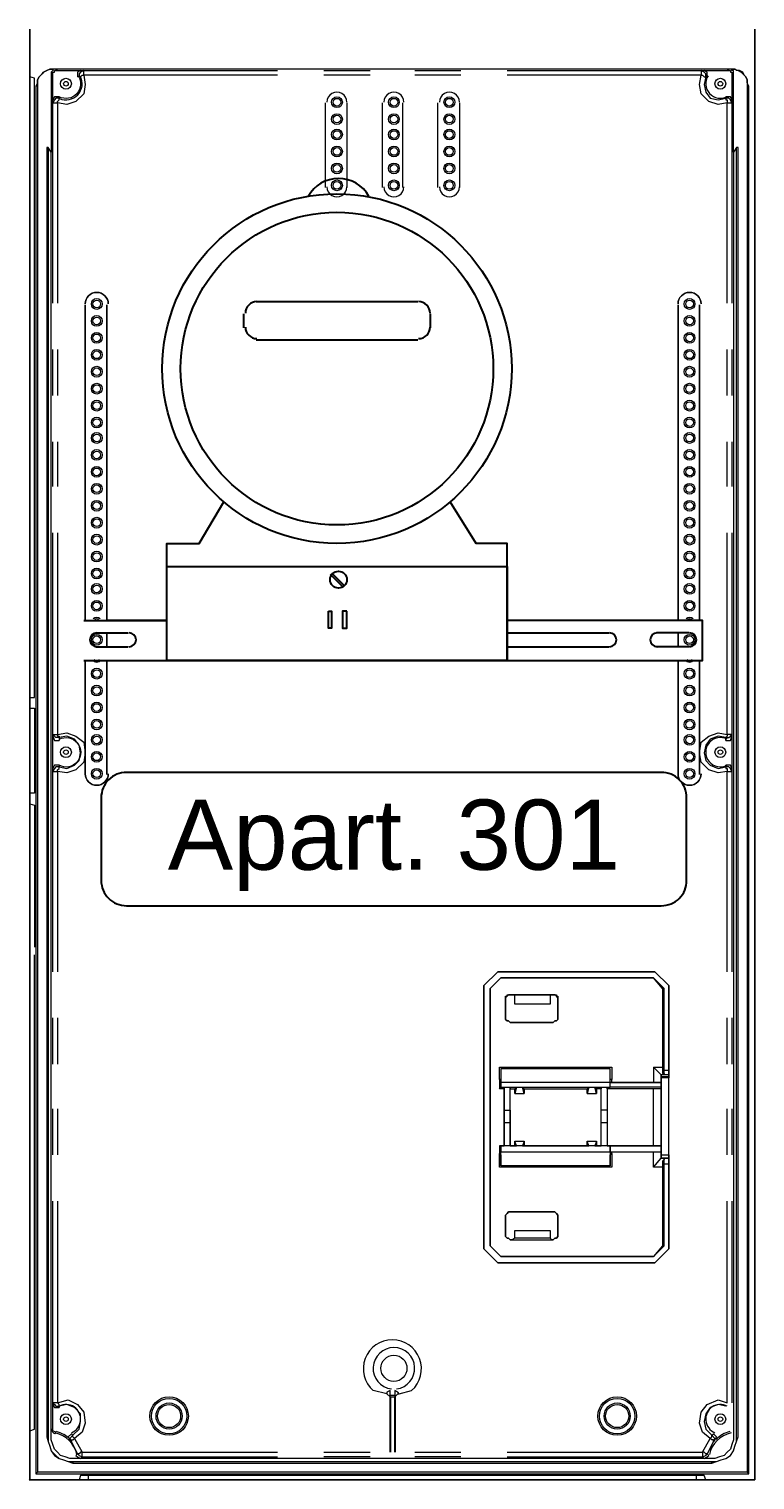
# Model space of a CAD drawing. Header units: millimetres. Extents: x -305 to 1353, y -289 to 1176.
# Drawn here: x 432.1 to 458.6, y 981.4 to 1034.3 of the extents above; entities that cross this region are included whole.
import ezdxf
from ezdxf.enums import TextEntityAlignment as Align

# ---------------------------------------------------------------- set-up
doc = ezdxf.new("R2010")
doc.units = ezdxf.units.MM
doc.header["$MEASUREMENT"] = 0
doc.layers.add('PDF_0', color=7, linetype='Continuous')
doc.styles.add('Cota', font='arial.ttf')

msp = doc.modelspace()

# ---------------------------------------------------------------- linework, layer by layer
msp.add_lwpolyline([(434.716, 1003.304, 0.414214), (435.639, 1002.38), (455.145, 1002.38, 0.414214), (456.069, 1003.304), (456.069, 1006.32, 0.414214), (455.145, 1007.244), (435.639, 1007.244, 0.414214), (434.716, 1006.32)], format="xyb", close=True)
at = {"layer": 'PDF_0', "lineweight": 18}
for points in [[(432.111, 981.445), (432.111, 1034.345), (432.111, 981.445)], [(432.111, 1034.345), (432.111, 981.445), (458.561, 981.445), (458.561, 1034.345), (458.561, 981.445), (432.111, 981.445)], [(458.561, 981.445), (458.561, 1034.345), (458.561, 981.445)], [(432.392, 1032.267), (432.392, 1032.379), (432.392, 1032.492), (432.448, 1032.604), (432.56, 1032.716), (432.616, 1032.772), (432.729, 1032.828), (432.841, 1032.885), (432.953, 1032.885), (432.841, 1032.885), (432.729, 1032.828), (432.616, 1032.772), (432.56, 1032.716), (432.448, 1032.604), (432.392, 1032.492), (432.392, 1032.379), (432.336, 1032.267), (432.336, 981.669)], [(457.775, 1029.852), (457.775, 1032.716), (457.775, 1032.772), (457.775, 1032.828), (457.719, 1032.828), (457.719, 1032.885), (457.663, 1032.885), (457.606, 1032.885), (433.066, 1032.885), (433.01, 1032.885), (432.953, 1032.885), (432.953, 1032.828), (432.897, 1032.772), (432.897, 1032.716), (432.897, 1029.852)], [(457.719, 1032.885), (432.953, 1032.885)], [(456.82, 1032.604), (456.82, 1032.772), (456.708, 1032.828), (457.55, 1032.828), (457.606, 1032.828), (457.663, 1032.828), (457.663, 1032.772), (457.719, 1032.772), (457.719, 1032.716), (457.719, 1031.761), (457.663, 1031.874), (457.494, 1031.874)], [(458.28, 1032.435), (458.28, 981.725), (458.336, 981.669), (458.336, 1032.267), (458.28, 1032.379), (458.28, 1032.492), (458.224, 1032.604), (458.168, 1032.66), (458.112, 1032.772), (457.999, 1032.828), (457.887, 1032.828), (457.831, 1032.885), (457.719, 1032.885), (457.831, 1032.885), (457.943, 1032.828), (458.056, 1032.772), (458.112, 1032.716), (458.224, 1032.604), (458.28, 1032.492), (458.28, 1032.379), (458.28, 1032.267)], [(432.111, 1009.973), (432.279, 1009.973), (432.279, 1032.548), (432.111, 1032.604)], [(432.392, 1032.435), (432.392, 981.725)], [(442.893, 1028.561), (442.893, 1031.649)], [(443.679, 1031.649), (443.679, 1028.561)], [(444.971, 1028.561), (444.971, 1031.649)], [(445.701, 1031.649), (445.701, 1028.561)], [(446.993, 1028.561), (446.993, 1031.649)], [(447.779, 1031.649), (447.779, 1028.561)], [(432.785, 1030.021), (432.729, 1030.021), (432.729, 983.017), (432.785, 982.849), (432.841, 982.68), (432.897, 982.512), (433.01, 982.343), (433.178, 982.231), (433.346, 982.175), (433.515, 982.119), (433.683, 982.062), (456.989, 982.062), (457.157, 982.119), (457.326, 982.175), (457.494, 982.231), (457.663, 982.343), (457.775, 982.512), (457.831, 982.68), (457.887, 982.849), (457.943, 983.017), (457.943, 1030.021), (457.887, 1030.021)], [(432.897, 1029.852), (432.897, 1029.852)], [(434.133, 1024.293), (434.133, 1024.293)], [(434.919, 1024.293), (434.919, 1024.293)], [(455.753, 1024.293), (455.753, 1024.293)], [(456.539, 1024.293), (456.539, 1024.293)], [(432.111, 1009.579), (432.279, 1009.579), (432.279, 1006.491), (432.111, 1006.491)], [(457.494, 1008.4), (457.663, 1008.4), (457.719, 1008.569), (457.719, 1007.389), (457.663, 1007.502), (457.494, 1007.502)], [(432.111, 1006.098), (432.279, 1006.042), (432.279, 1000.875)], [(432.111, 983.242), (432.279, 983.298), (432.279, 1000.594)], [(449.183, 999.977), (454.911, 999.977), (449.183, 999.977)], [(454.911, 999.977), (455.416, 999.471), (454.911, 999.977)], [(448.902, 999.359), (449.295, 999.752), (448.902, 999.359)], [(448.902, 989.981), (448.902, 999.359), (448.902, 989.981)], [(449.295, 999.752), (454.855, 999.752), (449.295, 999.752)], [(455.192, 999.359), (454.855, 999.752), (455.248, 999.359)], [(455.416, 993.294), (455.416, 993.182), (455.135, 993.182), (455.248, 993.182), (455.416, 993.182), (455.416, 993.125), (455.416, 993.069), (455.416, 993.013), (455.416, 992.957), (455.416, 989.868), (455.416, 999.471), (455.416, 996.382), (455.416, 996.326), (455.416, 996.27), (455.416, 996.214), (455.416, 996.158)], [(455.248, 996.382), (455.248, 999.359), (455.192, 999.359), (455.192, 996.495), (455.192, 996.439), (455.192, 996.382), (455.192, 996.326), (455.192, 996.27), (455.248, 996.27), (455.248, 996.214), (455.248, 996.27), (455.248, 996.326), (455.248, 996.382), (455.416, 996.382)], [(449.464, 998.966), (449.464, 999.022), (449.464, 999.078), (449.52, 999.078), (449.52, 999.134), (449.576, 999.134), (449.632, 999.134), (449.576, 999.134), (449.52, 999.078), (449.464, 999.022), (449.464, 998.966), (449.464, 998.91)], [(451.092, 999.134), (451.092, 998.797), (449.801, 998.797), (449.801, 999.134)], [(451.373, 998.91), (451.373, 998.966), (451.373, 999.022), (451.317, 999.078), (451.261, 999.134), (451.204, 999.134), (451.261, 999.134), (451.317, 999.134), (451.317, 999.078), (451.373, 999.078), (451.373, 999.022), (451.373, 998.966)], [(449.632, 998.123), (451.204, 998.123), (449.632, 998.123)], [(449.239, 996.046), (449.239, 996.495), (453.338, 996.495), (453.338, 996.046)], [(455.135, 995.765), (453.282, 995.765), (453.282, 995.933), (453.338, 995.933), (453.338, 996.046), (453.282, 996.046), (453.282, 996.102), (453.282, 996.439), (449.295, 996.439), (449.295, 996.102), (449.295, 996.046), (449.239, 996.046), (449.239, 995.709), (449.295, 995.765)], [(453.338, 995.933), (454.855, 995.933), (454.911, 995.933), (454.967, 995.933), (455.023, 995.933), (455.079, 995.933), (455.135, 995.933), (453.282, 995.933), (453.282, 996.439), (449.295, 996.439), (449.295, 995.933), (449.295, 995.877), (449.295, 995.821), (449.295, 995.765), (449.407, 995.765), (449.632, 995.765), (449.857, 995.765), (450.081, 995.765), (452.496, 995.765), (452.721, 995.765), (452.945, 995.765), (453.17, 995.765), (453.282, 995.765), (453.282, 995.821), (453.282, 995.877), (453.282, 995.933), (449.295, 995.933)], [(455.416, 996.214), (455.248, 996.214), (455.135, 996.214), (454.855, 996.495), (454.855, 995.933)], [(454.855, 996.495), (455.192, 996.495)], [(455.135, 996.158), (455.416, 996.158), (455.416, 996.102), (455.135, 996.102), (455.135, 996.158), (455.135, 996.214), (455.135, 995.933), (455.135, 995.765), (455.135, 995.709), (455.135, 993.631), (455.135, 993.406), (455.135, 993.182), (455.135, 993.294), (455.135, 996.102)], [(449.407, 995.709), (449.407, 993.631), (449.407, 994.473), (449.407, 994.529), (449.407, 994.585), (449.407, 994.642), (449.407, 994.698), (449.407, 994.754), (449.407, 994.81), (449.407, 994.866), (449.407, 994.922), (449.407, 995.765), (449.407, 995.709), (449.239, 995.709)], [(449.407, 994.922), (449.632, 994.922), (449.632, 995.765), (449.632, 995.709), (449.801, 995.709), (449.857, 995.765), (449.801, 995.54), (450.137, 995.54), (450.081, 995.765), (450.137, 995.709), (452.44, 995.709), (452.496, 995.765), (452.44, 995.54), (452.777, 995.54)], [(449.632, 993.631), (449.632, 995.709)], [(449.801, 995.54), (449.801, 995.709)], [(450.137, 995.709), (450.137, 995.54)], [(452.44, 995.54), (452.44, 995.709)], [(452.945, 994.473), (452.945, 994.529), (452.945, 994.585), (452.945, 994.642), (452.945, 994.698), (452.945, 994.754), (452.945, 994.81), (452.945, 994.866), (452.945, 994.922), (452.945, 995.765), (452.945, 995.709), (452.777, 995.709)], [(455.135, 995.709), (455.079, 995.709), (455.023, 995.709), (454.967, 995.709), (454.911, 995.709), (454.855, 995.709), (453.17, 995.709), (453.17, 995.765), (453.17, 994.922), (452.945, 994.922)], [(452.945, 993.631), (452.945, 995.709)], [(453.17, 995.709), (453.17, 993.631)], [(454.855, 993.631), (454.855, 995.709)], [(455.135, 993.294), (455.416, 993.294), (455.416, 996.102)], [(449.632, 994.922), (449.632, 994.866), (449.632, 994.81), (449.632, 994.754), (449.632, 994.698), (449.632, 994.642), (449.632, 994.585), (449.632, 994.529), (449.632, 994.473)], [(453.17, 994.922), (453.17, 994.866), (453.17, 994.81), (453.17, 994.754), (453.17, 994.698), (453.17, 994.642), (453.17, 994.585), (453.17, 994.529), (453.17, 994.473)], [(449.407, 994.473), (449.632, 994.473), (449.632, 993.631), (449.801, 993.631), (449.857, 993.631), (449.801, 993.799), (450.137, 993.799), (450.081, 993.631), (450.137, 993.631)], [(450.137, 993.799), (450.137, 993.631), (452.44, 993.631), (452.496, 993.631), (452.44, 993.799), (452.777, 993.799), (452.721, 993.631), (452.777, 993.631), (452.945, 993.631), (452.945, 994.473), (453.17, 994.473), (453.17, 993.631), (454.855, 993.631), (454.911, 993.631), (454.967, 993.631), (455.023, 993.631), (455.079, 993.631), (455.135, 993.631), (453.282, 993.631), (453.282, 993.406), (453.282, 992.901), (453.282, 993.238), (453.282, 993.294), (453.338, 993.35), (453.338, 993.406)], [(449.295, 993.631), (449.239, 993.631), (449.239, 993.35), (449.295, 993.294), (449.295, 993.238), (449.295, 992.901), (449.295, 993.406)], [(449.239, 993.631), (449.407, 993.631)], [(449.801, 993.631), (449.801, 993.799)], [(452.44, 993.631), (452.44, 993.799)], [(452.777, 993.799), (452.777, 993.631)], [(453.338, 993.35), (453.338, 992.845), (449.239, 992.845), (449.239, 993.35)], [(453.282, 993.406), (455.135, 993.406)], [(454.855, 992.845), (454.855, 993.406)], [(455.192, 992.845), (454.855, 992.845), (455.135, 993.182)], [(455.416, 992.957), (455.248, 992.957), (455.248, 993.013), (455.248, 993.069), (455.248, 993.125), (455.248, 993.182), (455.248, 993.125), (455.192, 993.069), (455.192, 993.013), (455.192, 992.957), (455.192, 992.901), (455.192, 992.845), (455.192, 989.981), (455.248, 989.981), (455.248, 992.957)], [(453.282, 992.901), (449.295, 992.901), (453.282, 992.901)], [(449.464, 990.43), (449.464, 990.991), (449.464, 990.43)], [(449.801, 990.261), (449.801, 990.542), (451.092, 990.542), (451.092, 990.261)], [(449.183, 989.363), (448.677, 989.868), (449.183, 989.363)], [(449.295, 989.587), (448.902, 989.981), (449.295, 989.587)], [(455.192, 989.981), (454.855, 989.587), (455.248, 989.981)], [(455.416, 989.868), (454.911, 989.363), (455.416, 989.868)], [(449.183, 989.363), (454.911, 989.363), (449.183, 989.363)], [(449.295, 989.587), (454.855, 989.587), (449.295, 989.587)], [(445.139, 984.589), (444.634, 984.702)], [(445.252, 984.533), (445.252, 984.702), (445.139, 984.646), (445.139, 984.589), (445.252, 984.477), (445.42, 984.477), (445.533, 984.589), (445.589, 984.589), (445.533, 984.646), (445.42, 984.702), (445.42, 984.533)], [(445.252, 984.477), (445.252, 984.533), (445.42, 984.533), (445.42, 984.477)], [(445.589, 984.589), (446.038, 984.702)], [(433.066, 983.186), (432.953, 983.242), (432.953, 983.298), (432.953, 984.196), (433.01, 984.084), (433.178, 984.084)], [(433.796, 982.343), (433.852, 982.287), (433.964, 982.231), (433.74, 982.231), (433.571, 982.231), (433.403, 982.287), (433.234, 982.343), (433.122, 982.456), (433.01, 982.568), (432.953, 982.736), (432.897, 982.905), (432.897, 983.073), (432.897, 983.298), (432.953, 983.186), (433.01, 983.129)], [(433.627, 983.129), (433.515, 983.017), (433.571, 982.905)], [(457.775, 983.073), (457.775, 982.905), (457.719, 982.736), (457.663, 982.568), (457.55, 982.456), (457.438, 982.343), (457.269, 982.287), (457.101, 982.231), (456.932, 982.231), (456.708, 982.231), (456.82, 982.287), (456.876, 982.343)], [(457.045, 983.129), (457.157, 983.017), (457.101, 982.905)], [(458.28, 981.725), (432.392, 981.725), (432.336, 981.669), (458.336, 981.669)], [(456.764, 981.445), (456.708, 981.613), (456.427, 981.613), (434.245, 981.613), (433.964, 981.613), (433.908, 981.445)]]:
    msp.add_lwpolyline(points, dxfattribs=at)
for points in [[(432.111, 981.445), (432.111, 1034.345)], [(433.683, 982.119), (456.989, 982.119), (457.157, 982.119), (457.326, 982.175), (457.494, 982.231), (457.663, 982.343), (457.775, 982.512), (457.831, 982.68), (457.887, 982.849), (457.887, 983.017), (457.887, 1030.021), (457.775, 1029.852), (457.775, 983.017), (457.775, 982.905), (457.719, 982.736), (457.663, 982.568), (457.55, 982.456), (457.438, 982.343), (457.269, 982.287), (457.101, 982.231), (456.989, 982.231), (433.74, 982.231), (433.571, 982.231), (433.403, 982.287), (433.234, 982.343), (433.122, 982.456), (433.01, 982.568), (432.953, 982.736), (432.897, 982.905), (432.897, 983.017), (432.897, 1029.852), (432.785, 1030.021), (432.785, 983.017), (432.785, 982.849), (432.841, 982.68), (432.897, 982.512), (433.066, 982.343), (433.178, 982.231), (433.346, 982.175), (433.515, 982.119)], [(434.133, 1024.293), (434.133, 1012.78)], [(434.919, 1012.78), (434.919, 1024.293)], [(455.753, 1024.293), (455.753, 1012.78)], [(456.539, 1012.78), (456.539, 1024.293)], [(434.919, 1011.826), (434.919, 1012.331)], [(455.753, 1012.331), (455.753, 1011.826)], [(434.133, 1011.32), (434.133, 1007.165)], [(434.919, 1007.165), (434.919, 1011.32)], [(455.753, 1007.165), (455.753, 1011.32)], [(456.539, 1007.165), (456.539, 1011.32)], [(448.677, 989.868), (448.677, 999.471), (449.183, 999.977), (448.677, 999.471)], [(449.464, 998.348), (449.464, 998.91), (449.464, 998.966), (449.464, 998.348), (449.464, 998.292), (449.464, 998.236), (449.52, 998.18), (449.576, 998.18), (449.632, 998.123), (449.576, 998.18), (449.52, 998.18), (449.464, 998.236), (449.464, 998.292)], [(451.204, 999.134), (449.632, 999.134), (449.688, 999.134), (449.801, 999.134), (451.092, 999.134), (451.148, 999.134)], [(451.373, 998.348), (451.373, 998.966), (451.373, 998.91)], [(451.204, 998.123), (451.261, 998.18), (451.317, 998.18), (451.373, 998.236), (451.373, 998.292), (451.373, 998.348), (451.373, 998.292), (451.373, 998.236), (451.317, 998.18), (451.261, 998.18)], [(452.777, 995.54), (452.721, 995.765), (452.777, 995.709)], [(450.081, 993.631), (449.857, 993.631), (449.632, 993.631), (449.407, 993.631), (449.295, 993.631), (449.295, 993.575), (449.295, 993.518), (449.295, 993.462), (449.295, 993.406), (453.282, 993.406), (453.282, 993.462), (453.282, 993.518), (453.282, 993.575), (453.282, 993.631), (453.17, 993.631), (452.945, 993.631), (452.721, 993.631), (452.496, 993.631)], [(449.632, 991.216), (449.576, 991.216), (449.52, 991.16), (449.464, 991.104), (449.464, 991.048), (449.464, 990.991), (449.464, 991.048), (449.464, 991.104), (449.52, 991.16), (449.576, 991.216)], [(451.373, 990.43), (451.373, 990.374), (451.373, 990.318), (451.317, 990.261), (451.261, 990.261), (451.204, 990.205), (451.148, 990.205), (451.092, 990.261), (449.801, 990.261), (449.688, 990.205), (449.632, 990.205), (449.576, 990.261), (449.52, 990.261), (449.464, 990.318), (449.464, 990.374), (449.464, 990.43), (449.464, 990.374), (449.464, 990.318), (449.52, 990.261), (449.576, 990.261), (449.632, 990.205), (451.204, 990.205), (451.261, 990.261), (451.317, 990.261), (451.373, 990.318), (451.373, 990.374), (451.373, 990.43), (451.373, 990.991), (451.373, 991.048), (451.373, 991.104), (451.317, 991.16), (451.261, 991.216), (451.204, 991.216), (449.632, 991.216), (451.204, 991.216), (451.261, 991.216), (451.317, 991.16), (451.373, 991.104), (451.373, 991.048), (451.373, 990.991)]]:
    msp.add_lwpolyline(points, close=True, dxfattribs=at)
at = {"layer": 'PDF_0', "lineweight": 0}
for points in [[(432.953, 1032.716), (432.897, 1032.716)], [(433.066, 1032.885), (433.122, 1032.828)], [(433.908, 1032.604), (433.964, 1032.604), (434.02, 1032.66), (434.077, 1032.66), (434.133, 1032.323), (434.077, 1031.986), (433.796, 1031.705), (433.459, 1031.593), (433.122, 1031.649), (433.122, 1031.705), (433.178, 1031.761), (433.178, 1031.818)], [(441.152, 1032.66), (434.077, 1032.66), (434.077, 1032.828), (433.964, 1032.772), (433.908, 1032.716), (433.908, 1032.604), (433.852, 1032.604)], [(433.964, 1032.828), (434.077, 1032.828), (441.152, 1032.828)], [(442.837, 1032.828), (444.522, 1032.828)], [(444.522, 1032.66), (442.837, 1032.66)], [(446.15, 1032.828), (447.835, 1032.828)], [(447.835, 1032.66), (446.15, 1032.66)], [(449.52, 1032.828), (456.596, 1032.828), (456.708, 1032.828)], [(456.82, 1032.604), (456.764, 1032.604), (456.708, 1032.323), (456.764, 1032.042), (456.932, 1031.818), (457.213, 1031.761), (457.494, 1031.818), (457.494, 1031.761), (457.55, 1031.761), (457.55, 1031.705), (457.55, 1031.649), (457.213, 1031.593), (456.876, 1031.705), (456.596, 1031.986), (456.539, 1032.323), (456.596, 1032.66), (449.52, 1032.66)], [(457.55, 1032.828), (457.606, 1032.885)], [(457.775, 1032.716), (457.719, 1032.716)], [(432.392, 1032.267), (432.336, 1032.267)], [(433.178, 1031.874), (433.178, 1031.818), (433.066, 1031.818), (433.01, 1031.761), (432.953, 1031.649), (433.122, 1031.649), (433.122, 1024.349)], [(432.953, 1024.349), (432.953, 1031.649), (432.953, 1031.761)], [(457.55, 1024.349), (457.55, 1031.649), (457.719, 1031.649), (457.663, 1031.761), (457.606, 1031.818), (457.494, 1031.818), (457.494, 1031.874)], [(457.719, 1031.761), (457.719, 1031.649), (457.719, 1024.349)], [(432.953, 1020.979), (432.953, 1022.664)], [(433.122, 1022.664), (433.122, 1020.979)], [(457.55, 1020.979), (457.55, 1022.664)], [(457.719, 1022.664), (457.719, 1020.979)], [(432.953, 1017.666), (432.953, 1019.295)], [(433.122, 1019.295), (433.122, 1017.666)], [(457.55, 1017.666), (457.55, 1019.295)], [(457.719, 1019.295), (457.719, 1017.666)], [(432.953, 1008.569), (432.953, 1008.625), (432.953, 1015.981)], [(433.122, 1015.981), (433.122, 1008.625), (433.122, 1008.569), (433.178, 1008.569), (433.178, 1008.512), (433.066, 1008.512), (433.01, 1008.569), (432.953, 1008.625), (433.122, 1008.625), (433.459, 1008.681), (433.796, 1008.569), (434.077, 1008.344), (434.133, 1007.951), (434.077, 1007.614), (433.796, 1007.333), (433.459, 1007.221), (433.122, 1007.277), (433.122, 1007.333), (433.178, 1007.389), (433.178, 1007.445), (433.459, 1007.389), (433.74, 1007.502), (433.908, 1007.67), (433.964, 1007.951), (433.908, 1008.232), (433.74, 1008.456), (433.459, 1008.569), (433.178, 1008.512), (433.178, 1008.4)], [(457.55, 999.977), (457.55, 1007.277), (457.719, 1007.277), (457.663, 1007.389), (457.606, 1007.445), (457.494, 1007.445), (457.494, 1007.389), (457.55, 1007.389), (457.55, 1007.333), (457.55, 1007.277), (457.213, 1007.221), (456.876, 1007.333), (456.596, 1007.614), (456.539, 1007.951), (456.596, 1008.344), (456.876, 1008.569), (457.213, 1008.681), (457.55, 1008.625), (457.55, 1008.569), (457.494, 1008.512), (457.606, 1008.512), (457.663, 1008.569), (457.719, 1008.625), (457.55, 1008.625), (457.55, 1015.981)], [(457.719, 1015.981), (457.719, 1008.625), (457.719, 1008.569)], [(457.494, 1008.4), (457.494, 1008.512), (457.213, 1008.569), (456.932, 1008.456), (456.764, 1008.232), (456.708, 1007.951), (456.764, 1007.67), (456.932, 1007.502), (457.213, 1007.389), (457.494, 1007.445), (457.494, 1007.502)], [(433.178, 1007.502), (433.178, 1007.445), (433.066, 1007.445), (433.01, 1007.389), (432.953, 1007.277), (433.122, 1007.277), (433.122, 999.977)], [(432.953, 999.977), (432.953, 1007.277), (432.953, 1007.389)], [(457.719, 1007.389), (457.719, 1007.277), (457.719, 999.977)], [(432.953, 996.607), (432.953, 998.292)], [(433.122, 998.292), (433.122, 996.607)], [(457.55, 996.607), (457.55, 998.292)], [(457.719, 998.292), (457.719, 996.607)], [(432.953, 993.294), (432.953, 994.979)], [(433.122, 994.979), (433.122, 993.294)], [(457.55, 993.294), (457.55, 994.979)], [(457.719, 994.979), (457.719, 993.294)], [(432.953, 984.196), (432.953, 984.253), (432.953, 991.609)], [(433.122, 991.609), (433.122, 984.253), (432.953, 984.253), (433.01, 984.196), (433.066, 984.14), (433.178, 984.14), (433.178, 984.084)], [(449.52, 982.456), (456.652, 982.456), (456.652, 982.287), (456.764, 982.343), (456.82, 982.399), (456.764, 982.399), (456.708, 982.456), (456.652, 982.456), (456.932, 982.961), (456.989, 983.017), (456.989, 983.073), (457.101, 982.961), (457.045, 982.849), (457.045, 982.905), (456.989, 982.905), (456.932, 982.961), (456.652, 983.186), (456.539, 983.522), (456.596, 983.916), (456.82, 984.196), (457.213, 984.365), (457.55, 984.253), (457.55, 991.609)], [(457.719, 991.609), (457.719, 984.253)], [(433.627, 983.129), (433.683, 983.073), (433.908, 983.298), (433.964, 983.579), (433.964, 983.859), (433.74, 984.084), (433.459, 984.196), (433.178, 984.14), (433.178, 984.196), (433.122, 984.253), (433.515, 984.365), (433.852, 984.196), (434.077, 983.916), (434.133, 983.522), (434.02, 983.186), (433.74, 982.961), (433.683, 983.017), (433.683, 983.073), (433.571, 982.961), (433.627, 982.849), (433.627, 982.905), (433.683, 982.905), (433.74, 982.961), (434.02, 982.456), (441.152, 982.456)], [(457.494, 984.14), (457.213, 984.196), (456.932, 984.084), (456.764, 983.859), (456.708, 983.579), (456.764, 983.298), (456.989, 983.073), (457.045, 983.129)], [(432.729, 983.017), (432.785, 983.017)], [(432.897, 983.298), (432.953, 983.298)], [(432.897, 983.017), (432.897, 983.073)], [(433.066, 983.186), (433.01, 983.129)], [(433.796, 982.343), (433.852, 982.399), (433.908, 982.343), (434.02, 982.287), (434.02, 982.456), (433.964, 982.456), (433.908, 982.399), (433.852, 982.399), (433.627, 982.849), (433.571, 982.905)], [(457.101, 982.905), (457.045, 982.849), (456.82, 982.399), (456.876, 982.343)], [(442.837, 982.456), (444.522, 982.456)], [(446.15, 982.456), (447.835, 982.456)], [(433.683, 982.119), (433.683, 982.062)], [(433.74, 982.231), (433.74, 982.231)], [(433.964, 982.231), (434.02, 982.287), (441.152, 982.287)], [(444.522, 982.287), (442.837, 982.287)], [(447.835, 982.287), (446.15, 982.287)], [(449.52, 982.287), (456.652, 982.287), (456.708, 982.231)], [(456.989, 982.231), (456.932, 982.231)], [(456.989, 982.062), (456.989, 982.119)], [(434.245, 981.613), (434.245, 981.445)], [(456.427, 981.445), (456.427, 981.613)]]:
    msp.add_lwpolyline(points, dxfattribs=at)
at = {"layer": 'PDF_0', "lineweight": 18}
for points in [[(433.878, 1032.641, -0.775478), (433.178, 1031.874), (433.01, 1031.874), (432.953, 1031.761), (432.953, 1032.716), (432.953, 1032.772), (433.01, 1032.772), (433.01, 1032.828), (433.066, 1032.828), (433.122, 1032.828), (433.964, 1032.828), (433.852, 1032.772), (433.852, 1032.604)], [(433.178, 1008.449, -1.671898), (433.178, 1007.502), (433.01, 1007.502), (432.953, 1007.389), (432.953, 1008.569), (433.01, 1008.4), (433.178, 1008.4)], [(432.083, 981.445, 0.414), (432.111, 981.473, 0.414), (432.139, 981.445)]]:
    msp.add_lwpolyline(points, format="xyb", dxfattribs=at)
at = {"layer": 'PDF_0', "lineweight": 0}
msp.add_lwpolyline([(456.596, 1032.828), (456.596, 1032.66), (456.652, 1032.66), (456.708, 1032.604), (456.764, 1032.604), (456.764, 1032.716), (456.708, 1032.772)], close=True, dxfattribs=at)
at = {"layer": 'PDF_0', "lineweight": 18}
for points in [[(434.975, 1024.321, 0.999967), (434.133, 1024.321, -0.999967)], [(456.596, 1024.321, 0.999967), (455.753, 1024.321, -0.999967)], [(434.133, 1007.193, 0.999977), (434.975, 1007.193, -0.999977)], [(455.753, 1007.193, 0.999977), (456.596, 1007.193, -0.999977)]]:
    msp.add_lwpolyline(points, format="xyb", close=True, dxfattribs=at)
at = {"layer": 'PDF_0', "lineweight": 25}
for points in [[(440.366, 1024.405), (446.263, 1024.405)], [(439.917, 1023.45), (439.917, 1023.956)], [(446.712, 1023.956), (446.712, 1023.45)], [(446.263, 1023.001), (440.366, 1023.001)], [(437.109, 1011.32), (437.109, 1015.588), (438.288, 1015.588), (439.187, 1017.104)], [(449.52, 1011.32), (449.52, 1015.588), (448.397, 1015.588), (447.442, 1017.104)], [(443.062, 1014.465), (443.511, 1014.016)], [(443.118, 1014.521), (443.567, 1014.072)], [(434.077, 1011.32), (456.652, 1011.32), (456.652, 1012.78), (449.52, 1012.78)], [(434.077, 1012.78), (437.109, 1012.78), (434.919, 1012.78)], [(434.526, 1012.331), (435.705, 1012.331)], [(449.52, 1012.331), (453.226, 1012.331)], [(456.146, 1012.331), (454.967, 1012.331)], [(434.526, 1011.826), (435.705, 1011.826)], [(449.52, 1011.826), (453.226, 1011.826)], [(456.146, 1011.826), (454.967, 1011.826)], [(445.252, 984.477), (445.252, 982.456)], [(445.42, 984.477), (445.42, 982.456)]]:
    msp.add_lwpolyline(points, dxfattribs=at)
for points in [[(437.109, 1014.746), (449.52, 1014.746), (449.52, 1011.32), (437.109, 1011.32)], [(443.005, 1013.117), (443.118, 1013.117), (443.118, 1012.5), (443.005, 1012.5)], [(443.679, 1013.117), (443.511, 1013.117), (443.511, 1012.5), (443.679, 1012.5)]]:
    msp.add_lwpolyline(points, close=True, dxfattribs=at)
for points in [[(434.554, 1012.331, 0.414167), (434.301, 1012.078, 0.414167), (434.554, 1011.826)], [(435.733, 1011.826, 0.414167), (435.986, 1012.078, 0.414167), (435.733, 1012.331)], [(453.254, 1011.826, 0.414167), (453.507, 1012.078, 0.414167), (453.254, 1012.331)], [(454.995, 1012.331, 0.414167), (454.742, 1012.078, 0.414167), (454.995, 1011.826)], [(456.174, 1011.826, 0.414167), (456.427, 1012.078, 0.414167), (456.174, 1012.331)]]:
    msp.add_lwpolyline(points, format="xyb", dxfattribs=at)
at = {"layer": 'PDF_0', "lineweight": 18}
for centre, radius in [((433.431, 1032.351), 0.197), ((433.431, 1032.351), 0.0843), ((457.297, 1032.351), 0.197), ((457.298, 1032.351), 0.0843), ((443.314, 1031.677), 0.197), ((443.314, 1031.677), 0.14), ((445.392, 1031.677), 0.197), ((445.392, 1031.677), 0.14), ((447.414, 1031.677), 0.197), ((447.414, 1031.677), 0.14), ((443.314, 1031.06), 0.197), ((443.314, 1031.06), 0.14), ((445.392, 1031.06), 0.197), ((445.392, 1031.06), 0.14), ((447.414, 1031.06), 0.197), ((447.414, 1031.06), 0.14), ((443.314, 1030.498), 0.197), ((443.314, 1030.498), 0.14), ((445.392, 1030.498), 0.197), ((445.392, 1030.498), 0.14), ((447.414, 1030.498), 0.197), ((447.414, 1030.498), 0.14), ((443.314, 1029.88), 0.197), ((443.314, 1029.88), 0.14), ((445.392, 1029.88), 0.197), ((445.392, 1029.88), 0.14), ((447.414, 1029.88), 0.197), ((447.414, 1029.88), 0.14), ((443.314, 1029.262), 0.197), ((445.392, 1029.262), 0.197), ((447.414, 1029.262), 0.197), ((443.314, 1029.263), 0.14), ((445.392, 1029.263), 0.14), ((447.414, 1029.263), 0.14), ((443.314, 1028.645), 0.197), ((443.314, 1028.645), 0.14), ((445.392, 1028.645), 0.197), ((445.392, 1028.645), 0.14), ((447.414, 1028.645), 0.197), ((447.414, 1028.645), 0.14), ((434.554, 1024.321), 0.197), ((434.554, 1024.321), 0.14), ((456.174, 1024.321), 0.197), ((456.174, 1024.321), 0.14), ((434.554, 1023.703), 0.197), ((434.554, 1023.703), 0.14), ((456.174, 1023.703), 0.197), ((456.174, 1023.703), 0.14), ((434.554, 1023.085), 0.197), ((434.554, 1023.085), 0.14), ((456.174, 1023.085), 0.197), ((456.174, 1023.085), 0.14), ((434.554, 1022.467), 0.197), ((434.554, 1022.467), 0.14), ((456.174, 1022.467), 0.197), ((456.174, 1022.467), 0.14), ((434.554, 1021.85), 0.197), ((456.174, 1021.85), 0.197), ((434.554, 1021.85), 0.14), ((456.174, 1021.85), 0.14), ((434.554, 1021.232), 0.197), ((434.554, 1021.232), 0.14), ((456.174, 1021.232), 0.197), ((456.174, 1021.232), 0.14), ((434.554, 1020.614), 0.197), ((434.554, 1020.614), 0.14), ((456.174, 1020.614), 0.197), ((456.174, 1020.614), 0.14), ((434.554, 1019.997), 0.197), ((434.554, 1019.997), 0.14), ((456.174, 1019.997), 0.197), ((456.174, 1019.997), 0.14), ((434.554, 1019.435), 0.197), ((434.554, 1019.435), 0.14), ((456.174, 1019.435), 0.197), ((456.174, 1019.435), 0.14), ((434.554, 1018.817), 0.197), ((434.554, 1018.817), 0.14), ((456.174, 1018.817), 0.197), ((456.174, 1018.817), 0.14), ((434.554, 1018.2), 0.197), ((434.554, 1018.2), 0.14), ((456.174, 1018.2), 0.197), ((456.174, 1018.2), 0.14), ((434.554, 1017.582), 0.197), ((434.554, 1017.582), 0.14), ((456.174, 1017.582), 0.197), ((456.174, 1017.582), 0.14), ((434.554, 1016.964), 0.197), ((434.554, 1016.964), 0.14), ((456.174, 1016.964), 0.197), ((456.174, 1016.964), 0.14), ((434.554, 1016.346), 0.197), ((434.554, 1016.346), 0.14), ((456.174, 1016.346), 0.197), ((456.174, 1016.346), 0.14), ((434.554, 1015.729), 0.197), ((434.554, 1015.729), 0.14), ((456.174, 1015.729), 0.197), ((456.174, 1015.729), 0.14), ((434.554, 1015.111), 0.197), ((434.554, 1015.111), 0.14), ((456.174, 1015.111), 0.197), ((456.174, 1015.111), 0.14), ((434.554, 1014.493), 0.197), ((434.554, 1014.493), 0.14), ((456.174, 1014.493), 0.197), ((456.174, 1014.493), 0.14), ((434.554, 1013.932), 0.197), ((456.174, 1013.932), 0.197), ((434.554, 1013.932), 0.14), ((456.174, 1013.932), 0.14), ((434.554, 1013.314), 0.197), ((434.554, 1013.314), 0.14), ((456.174, 1013.314), 0.197), ((456.174, 1013.314), 0.14), ((434.554, 1012.078), 0.197), ((434.554, 1012.078), 0.14), ((456.174, 1012.078), 0.197), ((456.174, 1012.078), 0.14), ((434.554, 1010.843), 0.197), ((434.554, 1010.843), 0.14), ((456.174, 1010.843), 0.197), ((456.174, 1010.843), 0.14), ((434.554, 1010.225), 0.197), ((456.174, 1010.225), 0.197), ((434.554, 1010.225), 0.14), ((456.174, 1010.225), 0.14), ((434.554, 1009.607), 0.197), ((434.554, 1009.608), 0.14), ((456.174, 1009.607), 0.197), ((456.174, 1009.608), 0.14), ((434.554, 1008.99), 0.197), ((434.554, 1008.99), 0.14), ((456.174, 1008.99), 0.197), ((456.174, 1008.99), 0.14), ((434.554, 1008.428), 0.197), ((434.554, 1008.428), 0.14), ((456.174, 1008.428), 0.197), ((456.174, 1008.428), 0.14), ((433.431, 1007.979), 0.197), ((433.431, 1007.979), 0.0843), ((434.554, 1007.81), 0.197), ((434.554, 1007.81), 0.14), ((456.174, 1007.81), 0.197), ((456.174, 1007.81), 0.14), ((457.297, 1007.979), 0.197), ((457.298, 1007.979), 0.0843), ((434.554, 1007.193), 0.197), ((434.554, 1007.193), 0.14), ((456.174, 1007.193), 0.197), ((456.174, 1007.193), 0.14), ((445.392, 985.516), 0.477), ((445.392, 985.516), 0.477), ((437.193, 983.775), 0.702), ((453.535, 983.775), 0.702), ((437.193, 983.775), 0.646), ((437.193, 983.775), 0.477), ((437.193, 983.775), 0.421), ((453.535, 983.775), 0.646), ((453.535, 983.775), 0.477), ((453.535, 983.775), 0.421), ((433.431, 983.663), 0.197), ((433.431, 983.663), 0.0843), ((457.297, 983.663), 0.197), ((457.298, 983.663), 0.0843)]:
    msp.add_circle(centre, radius, dxfattribs=at)
at = {"layer": 'PDF_0', "lineweight": 25}
for centre, radius in [((443.314, 1021.962), 6.374), ((443.314, 1021.962), 5.7), ((443.37, 1014.269), 0.309)]:
    msp.add_circle(centre, radius, dxfattribs=at)
at = {"layer": 'PDF_0', "lineweight": 18}
for centre, radius, start, end in [((433.431, 1032.351), 0.59, 246.0948, 27.9838), ((457.297, 1032.351), 0.533, 147.0553, 298.2311), ((443.314, 1031.677), 0.365, 359.9996, 180.0017), ((445.392, 1031.677), 0.365, 359.9996, 180.0017), ((447.414, 1031.677), 0.365, 359.9996, 180.0017), ((443.314, 1028.589), 0.365, 179.9983, 0.0017), ((445.392, 1028.589), 0.365, 179.9983, 0.0017), ((447.414, 1028.589), 0.365, 179.9983, 0.0017), ((434.554, 1012.696), 0.197, 49.2012, 130.7988), ((434.554, 1012.696), 0.14, 56.2723, 123.7277), ((456.174, 1012.696), 0.197, 49.2012, 130.7988), ((456.174, 1012.696), 0.14, 56.2723, 123.7277), ((434.554, 1011.461), 0.197, 219.8792, 320.1169), ((434.554, 1011.461), 0.14, 224.7741, 315.2314), ((456.174, 1011.461), 0.197, 219.8792, 320.1169), ((456.174, 1011.461), 0.14, 224.7741, 315.2314), ((457.298, 1007.979), 0.534, 61.7806, 298.2246), ((445.392, 985.516), 0.758, 277.0895, 262.9084), ((433.431, 983.663), 0.534, 292.0744, 118.2289), ((457.298, 983.663), 0.533, 61.7682, 247.9398), ((432.813, 982.147), 1.039, 12.3944, 77.6178), ((432.813, 982.146), 1.095, 45.1249, 75.8326), ((457.915, 982.147), 1.039, 102.3922, 167.6078), ((457.915, 982.147), 1.095, 104.1704, 134.8873)]:
    msp.add_arc(centre, radius, start, end, dxfattribs=at)
at = {"layer": 'PDF_0', "lineweight": 25}
for centre, radius, start, end in [((443.371, 1027.634), 1.263, 28.601, 151.2064), ((440.394, 1023.984), 0.421, 90.0013, 179.9987), ((446.291, 1023.984), 0.421, 0.0024, 90.0052), ((440.394, 1023.478), 0.421, 180.0013, 269.9987), ((446.291, 1023.478), 0.421, 270.0013, 359.9987)]:
    msp.add_arc(centre, radius, start, end, dxfattribs=at)
at = {"layer": 'PDF_0', "lineweight": 0}
msp.add_arc((445.336, 985.496), 1.06, 311.4845, 228.5155, dxfattribs=at)

# ---------------------------------------------------------------- texts
at = {"style": 'Cota'}
msp.add_text('Apart. 301', height=2.5592, dxfattribs=at).set_placement((445.392, 1004.605), align=Align.MIDDLE)

doc.saveas('drawing.dxf')
